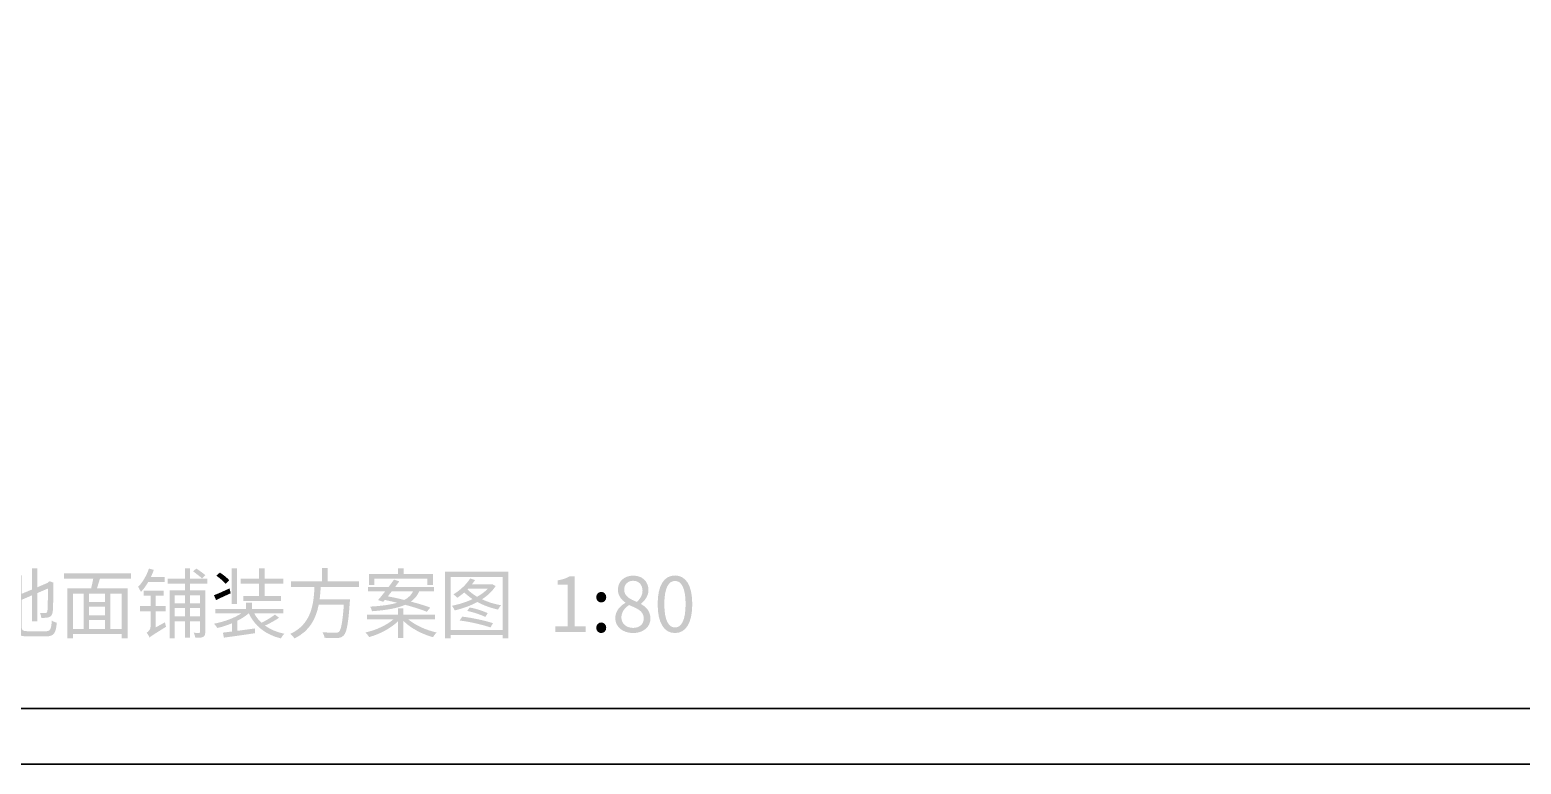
# Model space of a CAD drawing. Header units: millimetres. Extents: x -4600 to 229000, y -4300 to 19460.
# Drawn here: x 123774 to 134504, y -4300 to 981 of the extents above; entities that cross this region are included whole.
import ezdxf

# ---------------------------------------------------------------- set-up
doc = ezdxf.new("R2010")
doc.units = ezdxf.units.MM
doc.header["$LTSCALE"] = 100
doc.layers.add('A-SHEET', color=7, linetype='Continuous', lineweight=35)
doc.layers.add('A-TEXT', color=7, linetype='Continuous', lineweight=18)

# ---------------------------------------------------------------- blocks, each defined once
blk = doc.blocks.new('A04_SHEET')
at = {"layer": 'A-TEXT'}
h = blk.add_hatch(color=256, dxfattribs=at)
edge = h.paths.add_edge_path()
edge.add_line((3676, -2942), (3676, -3092))
edge.add_line((3676, -3092), (3617, -3116))
edge.add_line((3617, -3116), (3632, -3153))
edge.add_line((3632, -3153), (3676, -3134))
edge.add_line((3676, -3134), (3676, -3307))
edge.add_spline(control_points=[(3676, -3307), (3676, -3366), (3694, -3381), (3757, -3381), (3771, -3381), (3876, -3381), (3892, -3381), (3948, -3381), (3962, -3357), (3968, -3282)], knot_values=[0, 0, 0, 0, 1, 1, 1, 2, 2, 2, 3, 3, 3, 3], degree=3, periodic=0)
edge.add_spline(control_points=[(3968, -3282), (3957, -3280), (3941, -3274), (3932, -3267)], knot_values=[0, 0, 0, 0, 1, 1, 1, 1], degree=3, periodic=0)
edge.add_spline(control_points=[(3932, -3267), (3928, -3329), (3922, -3344), (3890, -3344), (3868, -3344), (3777, -3344), (3759, -3344), (3722, -3344), (3715, -3338), (3715, -3308)], knot_values=[0, 0, 0, 0, 1, 1, 1, 2, 2, 2, 3, 3, 3, 3], degree=3, periodic=0)
edge.add_line((3715, -3308), (3715, -3118))
edge.add_line((3715, -3118), (3789, -3086))
edge.add_line((3789, -3086), (3789, -3272))
edge.add_line((3789, -3272), (3827, -3272))
edge.add_line((3827, -3272), (3827, -3070))
edge.add_line((3827, -3070), (3904, -3037))
edge.add_spline(control_points=[(3904, -3037), (3904, -3125), (3903, -3186), (3900, -3199), (3897, -3211), (3892, -3214), (3883, -3214), (3878, -3214), (3860, -3214), (3847, -3212)], knot_values=[0, 0, 0, 0, 1, 1, 1, 2, 2, 2, 3, 3, 3, 3], degree=3, periodic=0)
edge.add_spline(control_points=[(3847, -3212), (3852, -3222), (3855, -3238), (3857, -3248)], knot_values=[0, 0, 0, 0, 1, 1, 1, 1], degree=3, periodic=0)
edge.add_spline(control_points=[(3857, -3248), (3872, -3248), (3894, -3248), (3908, -3244)], knot_values=[0, 0, 0, 0, 1, 1, 1, 1], degree=3, periodic=0)
edge.add_spline(control_points=[(3908, -3244), (3924, -3240), (3935, -3230), (3938, -3208)], knot_values=[0, 0, 0, 0, 1, 1, 1, 1], degree=3, periodic=0)
edge.add_spline(control_points=[(3938, -3208), (3942, -3187), (3943, -3105), (3943, -3002)], knot_values=[0, 0, 0, 0, 1, 1, 1, 1], degree=3, periodic=0)
edge.add_line((3943, -3002), (3945, -2995))
edge.add_line((3945, -2995), (3916, -2984))
edge.add_line((3916, -2984), (3909, -2990))
edge.add_line((3909, -2990), (3900, -2997))
edge.add_line((3900, -2997), (3827, -3028))
edge.add_line((3827, -3028), (3827, -2892))
edge.add_line((3827, -2892), (3789, -2892))
edge.add_line((3789, -2892), (3789, -3044))
edge.add_line((3789, -3044), (3715, -3075))
edge.add_line((3715, -3075), (3715, -2942))
edge.add_line((3715, -2942), (3676, -2942))
h = blk.add_hatch(color=256, dxfattribs=at)
edge = h.paths.add_edge_path()
edge.add_spline(control_points=[(4631, -2893), (4614, -2944), (4585, -2993), (4553, -3025)], knot_values=[0, 0, 0, 0, 1, 1, 1, 1], degree=3, periodic=0)
edge.add_spline(control_points=[(4553, -3025), (4559, -3033), (4569, -3053), (4573, -3061)], knot_values=[0, 0, 0, 0, 1, 1, 1, 1], degree=3, periodic=0)
edge.add_spline(control_points=[(4573, -3061), (4592, -3042), (4610, -3017), (4626, -2990)], knot_values=[0, 0, 0, 0, 1, 1, 1, 1], degree=3, periodic=0)
edge.add_line((4626, -2990), (4745, -2990))
edge.add_line((4745, -2990), (4745, -2953))
edge.add_line((4745, -2953), (4645, -2953))
edge.add_spline(control_points=[(4645, -2953), (4653, -2937), (4660, -2920), (4666, -2903)], knot_values=[0, 0, 0, 0, 1, 1, 1, 1], degree=3, periodic=0)
edge.add_line((4666, -2903), (4631, -2893))
h = blk.add_hatch(color=256, dxfattribs=at)
edge = h.paths.add_edge_path()
edge.add_line((4890, -2892), (4890, -2966))
edge.add_line((4890, -2966), (4765, -2966))
edge.add_line((4765, -2966), (4765, -3001))
edge.add_line((4765, -3001), (4890, -3001))
edge.add_line((4890, -3001), (4890, -3050))
edge.add_line((4890, -3050), (4780, -3050))
edge.add_line((4780, -3050), (4780, -3394))
edge.add_line((4780, -3394), (4816, -3394))
edge.add_line((4816, -3394), (4816, -3273))
edge.add_line((4816, -3273), (4891, -3273))
edge.add_line((4891, -3273), (4891, -3390))
edge.add_line((4891, -3390), (4926, -3390))
edge.add_line((4926, -3390), (4926, -3273))
edge.add_line((4926, -3273), (4999, -3273))
edge.add_line((4999, -3273), (4999, -3348))
edge.add_spline(control_points=[(4999, -3348), (4999, -3354), (4997, -3355), (4992, -3356)], knot_values=[0, 0, 0, 0, 1, 1, 1, 1], degree=3, periodic=0)
edge.add_spline(control_points=[(4992, -3356), (4987, -3356), (4972, -3356), (4953, -3355)], knot_values=[0, 0, 0, 0, 1, 1, 1, 1], degree=3, periodic=0)
edge.add_spline(control_points=[(4953, -3355), (4959, -3366), (4963, -3382), (4965, -3391)], knot_values=[0, 0, 0, 0, 1, 1, 1, 1], degree=3, periodic=0)
edge.add_spline(control_points=[(4965, -3391), (4991, -3391), (5009, -3391), (5021, -3385)], knot_values=[0, 0, 0, 0, 1, 1, 1, 1], degree=3, periodic=0)
edge.add_spline(control_points=[(5021, -3385), (5033, -3378), (5036, -3367), (5036, -3348)], knot_values=[0, 0, 0, 0, 1, 1, 1, 1], degree=3, periodic=0)
edge.add_line((5036, -3348), (5036, -3050))
edge.add_line((5036, -3050), (4927, -3050))
edge.add_line((4927, -3050), (4927, -3001))
edge.add_line((4927, -3001), (5050, -3001))
edge.add_line((5050, -3001), (5050, -2966))
edge.add_line((5050, -2966), (4927, -2966))
edge.add_line((4927, -2966), (4927, -2892))
edge.add_line((4927, -2892), (4890, -2892))
edge = h.paths.add_edge_path(flags=0)
edge.add_spline(control_points=[(4948, -2913), (4970, -2929), (4998, -2951), (5013, -2964)], knot_values=[0, 0, 0, 0, 1, 1, 1, 1], degree=3, periodic=0)
edge.add_line((5013, -2964), (5037, -2941))
edge.add_spline(control_points=[(5037, -2941), (5022, -2928), (4993, -2907), (4972, -2893)], knot_values=[0, 0, 0, 0, 1, 1, 1, 1], degree=3, periodic=0)
edge.add_line((4972, -2893), (4948, -2913))
h.paths.add_polyline_path([(4816, -3178), (4891, -3178), (4891, -3238), (4816, -3238), (4816, -3178)], flags=0)
h.paths.add_polyline_path([(4999, -3178), (4999, -3238), (4926, -3238), (4926, -3178), (4999, -3178)], flags=0)
h.paths.add_polyline_path([(4816, -3143), (4816, -3085), (4891, -3085), (4891, -3143), (4816, -3143)], flags=0)
h.paths.add_polyline_path([(4999, -3143), (4926, -3143), (4926, -3085), (4999, -3085), (4999, -3143)], flags=0)
for points in [[(5226, -2892), (5226, -3149), (5264, -3149), (5264, -2892), (5226, -2892)], [(5422, -2892), (5422, -2967), (5291, -2967), (5291, -3003), (5422, -3003), (5422, -3090), (5309, -3090), (5309, -3126), (5582, -3126), (5582, -3090), (5463, -3090), (5463, -3003), (5598, -3003), (5598, -2967), (5463, -2967), (5463, -2892), (5422, -2892)], [(6214, -2933), (6214, -3011), (6253, -3011), (6253, -2967), (6635, -2967), (6635, -3011), (6675, -3011), (6675, -2933), (6463, -2933), (6463, -2892), (6422, -2892), (6422, -2933), (6214, -2933)]]:
    blk.add_hatch(color=256, dxfattribs=at).paths.add_polyline_path(points)
h = blk.add_hatch(color=256, dxfattribs=at)
edge = h.paths.add_edge_path()
edge.add_line((5875, -2890), (5875, -2986))
edge.add_line((5875, -2986), (5654, -2986))
edge.add_line((5654, -2986), (5654, -3025))
edge.add_line((5654, -3025), (5822, -3025))
edge.add_spline(control_points=[(5822, -3025), (5816, -3151), (5800, -3293), (5648, -3363)], knot_values=[0, 0, 0, 0, 1, 1, 1, 1], degree=3, periodic=0)
edge.add_spline(control_points=[(5648, -3363), (5659, -3371), (5671, -3385), (5678, -3396)], knot_values=[0, 0, 0, 0, 1, 1, 1, 1], degree=3, periodic=0)
edge.add_spline(control_points=[(5678, -3396), (5789, -3342), (5833, -3252), (5852, -3154)], knot_values=[0, 0, 0, 0, 1, 1, 1, 1], degree=3, periodic=0)
edge.add_line((5852, -3154), (6033, -3154))
edge.add_spline(control_points=[(6033, -3154), (6024, -3280), (6013, -3334), (5998, -3348), (5991, -3354), (5984, -3355), (5971, -3355), (5957, -3355), (5918, -3354), (5879, -3351)], knot_values=[0, 0, 0, 0, 1, 1, 1, 2, 2, 2, 3, 3, 3, 3], degree=3, periodic=0)
edge.add_spline(control_points=[(5879, -3351), (5887, -3363), (5893, -3379), (5894, -3391)], knot_values=[0, 0, 0, 0, 1, 1, 1, 1], degree=3, periodic=0)
edge.add_spline(control_points=[(5894, -3391), (5930, -3393), (5967, -3394), (5986, -3393), (6007, -3391), (6020, -3387), (6032, -3374), (6054, -3352), (6065, -3292), (6076, -3135)], knot_values=[0, 0, 0, 0, 1, 1, 1, 2, 2, 2, 3, 3, 3, 3], degree=3, periodic=0)
edge.add_spline(control_points=[(6076, -3135), (6077, -3128), (6078, -3115), (6078, -3115)], knot_values=[0, 0, 0, 0, 1, 1, 1, 1], degree=3, periodic=0)
edge.add_line((6078, -3115), (5859, -3115))
edge.add_spline(control_points=[(5859, -3115), (5863, -3085), (5865, -3055), (5867, -3025)], knot_values=[0, 0, 0, 0, 1, 1, 1, 1], degree=3, periodic=0)
edge.add_line((5867, -3025), (6142, -3025))
edge.add_line((6142, -3025), (6142, -2986))
edge.add_line((6142, -2986), (5917, -2986))
edge.add_line((5917, -2986), (5917, -2890))
edge.add_line((5917, -2890), (5875, -2890))
h = blk.add_hatch(color=256, dxfattribs=at)
edge = h.paths.add_edge_path()
edge.add_line((4019, -2928), (4019, -2967))
edge.add_line((4019, -2967), (4230, -2967))
edge.add_spline(control_points=[(4230, -2967), (4226, -2989), (4220, -3015), (4215, -3036)], knot_values=[0, 0, 0, 0, 1, 1, 1, 1], degree=3, periodic=0)
edge.add_line((4215, -3036), (4044, -3036))
edge.add_line((4044, -3036), (4044, -3394))
edge.add_line((4044, -3394), (4084, -3394))
edge.add_line((4084, -3394), (4084, -3365))
edge.add_line((4084, -3365), (4435, -3365))
edge.add_line((4435, -3365), (4435, -3394))
edge.add_line((4435, -3394), (4477, -3394))
edge.add_line((4477, -3394), (4477, -3036))
edge.add_line((4477, -3036), (4257, -3036))
edge.add_line((4257, -3036), (4278, -2967))
edge.add_line((4278, -2967), (4503, -2967))
edge.add_line((4503, -2967), (4503, -2928))
edge.add_line((4503, -2928), (4019, -2928))
h.paths.add_polyline_path([(4435, -3327), (4353, -3327), (4353, -3074), (4435, -3074), (4435, -3327)], flags=0)
h.paths.add_polyline_path([(4084, -3327), (4084, -3074), (4162, -3074), (4162, -3327), (4084, -3327)], flags=0)
h.paths.add_polyline_path([(4200, -3263), (4316, -3263), (4316, -3327), (4200, -3327), (4200, -3263)], flags=0)
h.paths.add_polyline_path([(4200, -3168), (4316, -3168), (4316, -3229), (4200, -3229), (4200, -3168)], flags=0)
h.paths.add_polyline_path([(4200, -3134), (4200, -3074), (4316, -3074), (4316, -3134), (4200, -3134)], flags=0)
h = blk.add_hatch(color=256, dxfattribs=at)
edge = h.paths.add_edge_path()
edge.add_spline(control_points=[(5116, -2945), (5141, -2962), (5170, -2987), (5183, -3004)], knot_values=[0, 0, 0, 0, 1, 1, 1, 1], degree=3, periodic=0)
edge.add_line((5183, -3004), (5209, -2978))
edge.add_spline(control_points=[(5209, -2978), (5195, -2961), (5165, -2937), (5141, -2922)], knot_values=[0, 0, 0, 0, 1, 1, 1, 1], degree=3, periodic=0)
edge.add_line((5141, -2922), (5116, -2945))
h = blk.add_hatch(color=256, dxfattribs=at)
edge = h.paths.add_edge_path()
edge.add_line((6394, -2973), (6356, -3025))
edge.add_line((6356, -3025), (6208, -3025))
edge.add_line((6208, -3025), (6208, -3058))
edge.add_line((6208, -3058), (6330, -3058))
edge.add_spline(control_points=[(6330, -3058), (6312, -3081), (6294, -3103), (6279, -3120)], knot_values=[0, 0, 0, 0, 1, 1, 1, 1], degree=3, periodic=0)
edge.add_line((6279, -3120), (6317, -3132))
edge.add_line((6317, -3132), (6328, -3119))
edge.add_spline(control_points=[(6328, -3119), (6357, -3125), (6387, -3132), (6417, -3139)], knot_values=[0, 0, 0, 0, 1, 1, 1, 1], degree=3, periodic=0)
edge.add_spline(control_points=[(6417, -3139), (6371, -3153), (6309, -3162), (6223, -3167)], knot_values=[0, 0, 0, 0, 1, 1, 1, 1], degree=3, periodic=0)
edge.add_spline(control_points=[(6223, -3167), (6228, -3176), (6234, -3191), (6236, -3200)], knot_values=[0, 0, 0, 0, 1, 1, 1, 1], degree=3, periodic=0)
edge.add_spline(control_points=[(6236, -3200), (6345, -3192), (6420, -3178), (6474, -3154)], knot_values=[0, 0, 0, 0, 1, 1, 1, 1], degree=3, periodic=0)
edge.add_spline(control_points=[(6474, -3154), (6535, -3170), (6592, -3188), (6630, -3204)], knot_values=[0, 0, 0, 0, 1, 1, 1, 1], degree=3, periodic=0)
edge.add_line((6630, -3204), (6655, -3174))
edge.add_spline(control_points=[(6655, -3174), (6619, -3160), (6569, -3145), (6515, -3131)], knot_values=[0, 0, 0, 0, 1, 1, 1, 1], degree=3, periodic=0)
edge.add_spline(control_points=[(6515, -3131), (6543, -3111), (6562, -3088), (6575, -3058)], knot_values=[0, 0, 0, 0, 1, 1, 1, 1], degree=3, periodic=0)
edge.add_line((6575, -3058), (6681, -3058))
edge.add_line((6681, -3058), (6681, -3025))
edge.add_line((6681, -3025), (6403, -3025))
edge.add_line((6403, -3025), (6432, -2985))
edge.add_line((6432, -2985), (6394, -2973))
edge = h.paths.add_edge_path(flags=0)
edge.add_line((6377, -3058), (6531, -3058))
edge.add_spline(control_points=[(6531, -3058), (6518, -3083), (6498, -3103), (6468, -3119)], knot_values=[0, 0, 0, 0, 1, 1, 1, 1], degree=3, periodic=0)
edge.add_spline(control_points=[(6468, -3119), (6428, -3109), (6387, -3100), (6350, -3093)], knot_values=[0, 0, 0, 0, 1, 1, 1, 1], degree=3, periodic=0)
edge.add_line((6350, -3093), (6377, -3058))
h = blk.add_hatch(color=256, dxfattribs=at)
h.paths.add_polyline_path([(6762, -2916), (6762, -3394), (6801, -3394), (6801, -3371), (7176, -3371), (7176, -3394), (7217, -3394), (7217, -2916), (6762, -2916)])
h.paths.add_polyline_path([(6801, -3334), (6801, -2953), (7176, -2953), (7176, -3334), (6801, -3334)], flags=0)
edge = h.paths.add_edge_path(flags=0)
edge.add_spline(control_points=[(6942, -2964), (6915, -3008), (6868, -3051), (6821, -3079)], knot_values=[0, 0, 0, 0, 1, 1, 1, 1], degree=3, periodic=0)
edge.add_spline(control_points=[(6821, -3079), (6830, -3084), (6844, -3097), (6850, -3103)], knot_values=[0, 0, 0, 0, 1, 1, 1, 1], degree=3, periodic=0)
edge.add_spline(control_points=[(6850, -3103), (6866, -3092), (6883, -3079), (6900, -3065)], knot_values=[0, 0, 0, 0, 1, 1, 1, 1], degree=3, periodic=0)
edge.add_spline(control_points=[(6900, -3065), (6917, -3082), (6937, -3098), (6959, -3113)], knot_values=[0, 0, 0, 0, 1, 1, 1, 1], degree=3, periodic=0)
edge.add_spline(control_points=[(6959, -3113), (6912, -3135), (6860, -3151), (6811, -3161)], knot_values=[0, 0, 0, 0, 1, 1, 1, 1], degree=3, periodic=0)
edge.add_spline(control_points=[(6811, -3161), (6818, -3169), (6827, -3185), (6831, -3194)], knot_values=[0, 0, 0, 0, 1, 1, 1, 1], degree=3, periodic=0)
edge.add_spline(control_points=[(6831, -3194), (6884, -3182), (6942, -3162), (6993, -3134)], knot_values=[0, 0, 0, 0, 1, 1, 1, 1], degree=3, periodic=0)
edge.add_spline(control_points=[(6993, -3134), (7039, -3158), (7091, -3177), (7142, -3188)], knot_values=[0, 0, 0, 0, 1, 1, 1, 1], degree=3, periodic=0)
edge.add_spline(control_points=[(7142, -3188), (7147, -3179), (7158, -3164), (7165, -3157)], knot_values=[0, 0, 0, 0, 1, 1, 1, 1], degree=3, periodic=0)
edge.add_spline(control_points=[(7165, -3157), (7117, -3149), (7069, -3134), (7027, -3114)], knot_values=[0, 0, 0, 0, 1, 1, 1, 1], degree=3, periodic=0)
edge.add_spline(control_points=[(7027, -3114), (7068, -3088), (7102, -3056), (7125, -3019)], knot_values=[0, 0, 0, 0, 1, 1, 1, 1], degree=3, periodic=0)
edge.add_line((7125, -3019), (7102, -3006))
edge.add_line((7102, -3006), (7095, -3007))
edge.add_line((7095, -3007), (6954, -3007))
edge.add_spline(control_points=[(6954, -3007), (6962, -2997), (6970, -2987), (6977, -2976)], knot_values=[0, 0, 0, 0, 1, 1, 1, 1], degree=3, periodic=0)
edge.add_line((6977, -2976), (6942, -2964))
edge = h.paths.add_edge_path(flags=0)
edge.add_line((6923, -3043), (6926, -3039))
edge.add_line((6926, -3039), (7068, -3039))
edge.add_spline(control_points=[(7068, -3039), (7048, -3060), (7022, -3079), (6992, -3096)], knot_values=[0, 0, 0, 0, 1, 1, 1, 1], degree=3, periodic=0)
edge.add_spline(control_points=[(6992, -3096), (6965, -3080), (6941, -3062), (6923, -3043)], knot_values=[0, 0, 0, 0, 1, 1, 1, 1], degree=3, periodic=0)
edge = h.paths.add_edge_path(flags=0)
edge.add_spline(control_points=[(6866, -3267), (6942, -3276), (7036, -3298), (7088, -3317)], knot_values=[0, 0, 0, 0, 1, 1, 1, 1], degree=3, periodic=0)
edge.add_line((7088, -3317), (7106, -3286))
edge.add_spline(control_points=[(7106, -3286), (7053, -3269), (6959, -3247), (6885, -3239)], knot_values=[0, 0, 0, 0, 1, 1, 1, 1], degree=3, periodic=0)
edge.add_line((6885, -3239), (6866, -3267))
edge = h.paths.add_edge_path(flags=0)
edge.add_spline(control_points=[(6921, -3198), (6965, -3207), (7020, -3226), (7051, -3241)], knot_values=[0, 0, 0, 0, 1, 1, 1, 1], degree=3, periodic=0)
edge.add_line((7051, -3241), (7068, -3214))
edge.add_spline(control_points=[(7068, -3214), (7037, -3199), (6982, -3181), (6938, -3173)], knot_values=[0, 0, 0, 0, 1, 1, 1, 1], degree=3, periodic=0)
edge.add_line((6938, -3173), (6921, -3198))
h = blk.add_hatch(color=256, dxfattribs=at)
edge = h.paths.add_edge_path()
edge.add_line((7554, -3350), (7774, -3350))
edge.add_line((7774, -3350), (7774, -3309))
edge.add_line((7774, -3309), (7694, -3309))
edge.add_line((7694, -3309), (7694, -2950))
edge.add_line((7694, -2950), (7655, -2950))
edge.add_spline(control_points=[(7655, -2950), (7634, -2963), (7608, -2972), (7572, -2978)], knot_values=[0, 0, 0, 0, 1, 1, 1, 1], degree=3, periodic=0)
edge.add_line((7572, -2978), (7572, -3010))
edge.add_line((7572, -3010), (7644, -3010))
edge.add_line((7644, -3010), (7644, -3309))
edge.add_line((7644, -3309), (7554, -3309))
edge.add_line((7554, -3309), (7554, -3350))
h = blk.add_hatch(color=256, dxfattribs=at)
edge = h.paths.add_edge_path()
edge.add_spline(control_points=[(8114, -3357), (8189, -3357), (8239, -3312), (8239, -3254), (8239, -3199), (8207, -3169), (8172, -3149)], knot_values=[0, 0, 0, 0, 1, 1, 1, 2, 2, 2, 2], degree=3, periodic=0)
edge.add_line((8172, -3149), (8172, -3146))
edge.add_spline(control_points=[(8172, -3146), (8195, -3127), (8225, -3091), (8225, -3049), (8225, -2988), (8183, -2944), (8115, -2944), (8053, -2944), (8005, -2985), (8005, -3045), (8005, -3088), (8030, -3118), (8059, -3138)], knot_values=[0, 0, 0, 0, 1, 1, 1, 2, 2, 2, 3, 3, 3, 4, 4, 4, 4], degree=3, periodic=0)
edge.add_line((8059, -3138), (8059, -3140))
edge.add_spline(control_points=[(8059, -3140), (8023, -3160), (7986, -3197), (7986, -3251), (7986, -3312), (8040, -3357), (8114, -3357)], knot_values=[0, 0, 0, 0, 1, 1, 1, 2, 2, 2, 2], degree=3, periodic=0)
edge = h.paths.add_edge_path(flags=0)
edge.add_spline(control_points=[(8114, -3320), (8066, -3320), (8030, -3289), (8030, -3246), (8030, -3208), (8053, -3176), (8085, -3156)], knot_values=[0, 0, 0, 0, 1, 1, 1, 2, 2, 2, 2], degree=3, periodic=0)
edge.add_spline(control_points=[(8085, -3156), (8142, -3179), (8191, -3198), (8191, -3252), (8191, -3292), (8161, -3320), (8114, -3320)], knot_values=[0, 0, 0, 0, 1, 1, 1, 2, 2, 2, 2], degree=3, periodic=0)
edge = h.paths.add_edge_path(flags=0)
edge.add_spline(control_points=[(8141, -3133), (8094, -3114), (8050, -3093), (8050, -3045), (8050, -3007), (8077, -2981), (8114, -2981), (8157, -2981), (8182, -3012), (8182, -3052), (8182, -3082), (8168, -3109), (8141, -3133)], knot_values=[0, 0, 0, 0, 1, 1, 1, 2, 2, 2, 3, 3, 3, 4, 4, 4, 4], degree=3, periodic=0)
h = blk.add_hatch(color=256, dxfattribs=at)
edge = h.paths.add_edge_path()
edge.add_spline(control_points=[(8416, -3357), (8491, -3357), (8540, -3288), (8540, -3149), (8540, -3010), (8491, -2943), (8416, -2943), (8339, -2943), (8291, -3010), (8291, -3149), (8291, -3288), (8339, -3357), (8416, -3357)], knot_values=[0, 0, 0, 0, 1, 1, 1, 2, 2, 2, 3, 3, 3, 4, 4, 4, 4], degree=3, periodic=0)
edge = h.paths.add_edge_path(flags=0)
edge.add_spline(control_points=[(8416, -3317), (8370, -3317), (8339, -3266), (8339, -3149), (8339, -3032), (8370, -2982), (8416, -2982), (8461, -2982), (8492, -3032), (8492, -3149), (8492, -3266), (8461, -3317), (8416, -3317)], knot_values=[0, 0, 0, 0, 1, 1, 1, 2, 2, 2, 3, 3, 3, 4, 4, 4, 4], degree=3, periodic=0)
h = blk.add_hatch(color=256, dxfattribs=at)
edge = h.paths.add_edge_path()
edge.add_line((4566, -3162), (4566, -3200))
edge.add_line((4566, -3200), (4643, -3200))
edge.add_line((4643, -3200), (4643, -3309))
edge.add_spline(control_points=[(4643, -3309), (4643, -3332), (4625, -3348), (4615, -3355)], knot_values=[0, 0, 0, 0, 1, 1, 1, 1], degree=3, periodic=0)
edge.add_spline(control_points=[(4615, -3355), (4622, -3364), (4632, -3380), (4635, -3390)], knot_values=[0, 0, 0, 0, 1, 1, 1, 1], degree=3, periodic=0)
edge.add_spline(control_points=[(4635, -3390), (4644, -3381), (4658, -3371), (4754, -3312)], knot_values=[0, 0, 0, 0, 1, 1, 1, 1], degree=3, periodic=0)
edge.add_spline(control_points=[(4754, -3312), (4752, -3304), (4748, -3289), (4746, -3280)], knot_values=[0, 0, 0, 0, 1, 1, 1, 1], degree=3, periodic=0)
edge.add_line((4746, -3280), (4680, -3316))
edge.add_line((4680, -3316), (4680, -3200))
edge.add_line((4680, -3200), (4752, -3200))
edge.add_line((4752, -3200), (4752, -3162))
edge.add_line((4752, -3162), (4680, -3162))
edge.add_line((4680, -3162), (4680, -3089))
edge.add_line((4680, -3089), (4736, -3089))
edge.add_line((4736, -3089), (4736, -3052))
edge.add_line((4736, -3052), (4593, -3052))
edge.add_line((4593, -3052), (4593, -3089))
edge.add_line((4593, -3089), (4643, -3089))
edge.add_line((4643, -3089), (4643, -3162))
edge.add_line((4643, -3162), (4566, -3162))
h = blk.add_hatch(color=256, dxfattribs=at)
edge = h.paths.add_edge_path()
edge.add_line((5099, -3085), (5114, -3120))
edge.add_spline(control_points=[(5114, -3120), (5145, -3105), (5183, -3087), (5219, -3071)], knot_values=[0, 0, 0, 0, 1, 1, 1, 1], degree=3, periodic=0)
edge.add_line((5219, -3071), (5211, -3036))
edge.add_spline(control_points=[(5211, -3036), (5169, -3055), (5128, -3074), (5099, -3085)], knot_values=[0, 0, 0, 0, 1, 1, 1, 1], degree=3, periodic=0)
h = blk.add_hatch(color=256, dxfattribs=at)
edge = h.paths.add_edge_path()
edge.add_spline(control_points=[(7885, -3137), (7905, -3137), (7921, -3122), (7921, -3099), (7921, -3077), (7905, -3061), (7885, -3061), (7865, -3061), (7849, -3077), (7849, -3099), (7849, -3122), (7865, -3137), (7885, -3137)], knot_values=[0, 0, 0, 0, 1, 1, 1, 2, 2, 2, 3, 3, 3, 4, 4, 4, 4], degree=3, periodic=0)
h = blk.add_hatch(color=256, dxfattribs=at)
edge = h.paths.add_edge_path()
edge.add_line((5108, -3184), (5108, -3216))
edge.add_line((5108, -3216), (5295, -3216))
edge.add_spline(control_points=[(5295, -3216), (5244, -3250), (5168, -3277), (5099, -3290)], knot_values=[0, 0, 0, 0, 1, 1, 1, 1], degree=3, periodic=0)
edge.add_spline(control_points=[(5099, -3290), (5107, -3298), (5117, -3311), (5123, -3321)], knot_values=[0, 0, 0, 0, 1, 1, 1, 1], degree=3, periodic=0)
edge.add_spline(control_points=[(5123, -3321), (5157, -3313), (5194, -3301), (5228, -3287)], knot_values=[0, 0, 0, 0, 1, 1, 1, 1], degree=3, periodic=0)
edge.add_line((5228, -3287), (5228, -3346))
edge.add_line((5228, -3346), (5163, -3354))
edge.add_line((5163, -3354), (5170, -3390))
edge.add_spline(control_points=[(5170, -3390), (5230, -3382), (5315, -3370), (5395, -3358)], knot_values=[0, 0, 0, 0, 1, 1, 1, 1], degree=3, periodic=0)
edge.add_line((5395, -3358), (5393, -3324))
edge.add_line((5393, -3324), (5268, -3341))
edge.add_line((5268, -3341), (5268, -3268))
edge.add_spline(control_points=[(5268, -3268), (5298, -3253), (5326, -3235), (5349, -3215)], knot_values=[0, 0, 0, 0, 1, 1, 1, 1], degree=3, periodic=0)
edge.add_spline(control_points=[(5349, -3215), (5392, -3307), (5471, -3369), (5581, -3396)], knot_values=[0, 0, 0, 0, 1, 1, 1, 1], degree=3, periodic=0)
edge.add_spline(control_points=[(5581, -3396), (5586, -3385), (5596, -3370), (5605, -3362)], knot_values=[0, 0, 0, 0, 1, 1, 1, 1], degree=3, periodic=0)
edge.add_spline(control_points=[(5605, -3362), (5552, -3351), (5504, -3331), (5466, -3303)], knot_values=[0, 0, 0, 0, 1, 1, 1, 1], degree=3, periodic=0)
edge.add_spline(control_points=[(5466, -3303), (5499, -3288), (5538, -3267), (5567, -3247)], knot_values=[0, 0, 0, 0, 1, 1, 1, 1], degree=3, periodic=0)
edge.add_line((5567, -3247), (5537, -3224))
edge.add_spline(control_points=[(5537, -3224), (5514, -3243), (5474, -3267), (5441, -3283)], knot_values=[0, 0, 0, 0, 1, 1, 1, 1], degree=3, periodic=0)
edge.add_spline(control_points=[(5441, -3283), (5420, -3263), (5402, -3241), (5389, -3216)], knot_values=[0, 0, 0, 0, 1, 1, 1, 1], degree=3, periodic=0)
edge.add_line((5389, -3216), (5597, -3216))
edge.add_line((5597, -3216), (5597, -3184))
edge.add_line((5597, -3184), (5372, -3184))
edge.add_line((5372, -3184), (5372, -3139))
edge.add_line((5372, -3139), (5330, -3139))
edge.add_line((5330, -3139), (5330, -3184))
edge.add_line((5330, -3184), (5108, -3184))
h = blk.add_hatch(color=256, dxfattribs=at)
edge = h.paths.add_edge_path()
edge.add_line((6199, -3224), (6199, -3259))
edge.add_line((6199, -3259), (6389, -3259))
edge.add_spline(control_points=[(6389, -3259), (6341, -3301), (6262, -3337), (6189, -3353)], knot_values=[0, 0, 0, 0, 1, 1, 1, 1], degree=3, periodic=0)
edge.add_spline(control_points=[(6189, -3353), (6197, -3361), (6209, -3376), (6215, -3386)], knot_values=[0, 0, 0, 0, 1, 1, 1, 1], degree=3, periodic=0)
edge.add_spline(control_points=[(6215, -3386), (6289, -3366), (6370, -3324), (6422, -3273)], knot_values=[0, 0, 0, 0, 1, 1, 1, 1], degree=3, periodic=0)
edge.add_line((6422, -3273), (6422, -3393))
edge.add_line((6422, -3393), (6462, -3393))
edge.add_line((6462, -3393), (6462, -3270))
edge.add_spline(control_points=[(6462, -3270), (6515, -3323), (6598, -3366), (6675, -3387)], knot_values=[0, 0, 0, 0, 1, 1, 1, 1], degree=3, periodic=0)
edge.add_spline(control_points=[(6675, -3387), (6680, -3377), (6692, -3361), (6701, -3353)], knot_values=[0, 0, 0, 0, 1, 1, 1, 1], degree=3, periodic=0)
edge.add_spline(control_points=[(6701, -3353), (6627, -3337), (6547, -3301), (6497, -3259)], knot_values=[0, 0, 0, 0, 1, 1, 1, 1], degree=3, periodic=0)
edge.add_line((6497, -3259), (6688, -3259))
edge.add_line((6688, -3259), (6688, -3224))
edge.add_line((6688, -3224), (6462, -3224))
edge.add_line((6462, -3224), (6462, -3179))
edge.add_line((6462, -3179), (6422, -3179))
edge.add_line((6422, -3179), (6422, -3224))
edge.add_line((6422, -3224), (6199, -3224))
h = blk.add_hatch(color=256, dxfattribs=at)
edge = h.paths.add_edge_path()
edge.add_spline(control_points=[(7885, -3357), (7905, -3357), (7921, -3342), (7921, -3319), (7921, -3297), (7905, -3281), (7885, -3281), (7865, -3281), (7849, -3297), (7849, -3319), (7849, -3342), (7865, -3357), (7885, -3357)], knot_values=[0, 0, 0, 0, 1, 1, 1, 2, 2, 2, 3, 3, 3, 4, 4, 4, 4], degree=3, periodic=0)
at = {"layer": 'A-SHEET'}
for points in [[(-4600, -4300), (29000, -4300), (29000, 19460), (-4600, 19460)], [(-4200, -3900), (28600, -3900), (28600, 19060), (-4200, 19060)]]:
    blk.add_lwpolyline(points, close=True, dxfattribs=at)

msp = doc.modelspace()

# ---------------------------------------------------------------- block references
msp.add_blockref('A04_SHEET', (120000, 0))

doc.saveas('drawing.dxf')
